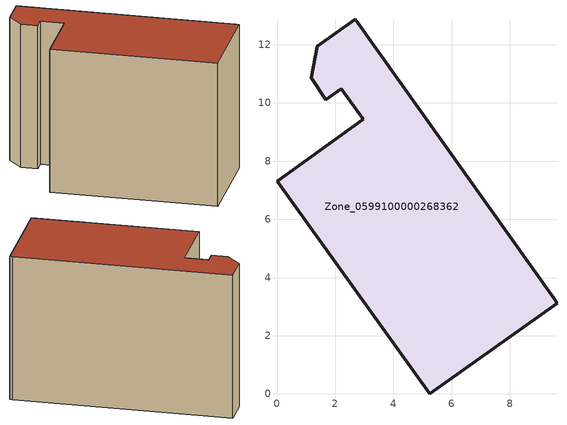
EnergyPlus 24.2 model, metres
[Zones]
Zone_0599100000268362
 floor ground (C_G): 5.25,0 0,7.31 2.97,9.43 2.21,10.48 1.68,10.11 1.17,10.86 1.39,11.95 2.69,12.88 9.53,3.27 9.62,3.12 z0
 wall outside (C_F): 9.53,3.27 2.69,12.88 1.39,11.95 1.17,10.86 1.68,10.11 2.21,10.48 2.97,9.43 0,7.31 5.25,0 9.62,3.12 9.53,3.27 z0:8.12
 roof outside (C_R): 9.62,3.12 9.53,3.27 2.69,12.88 1.39,11.95 1.17,10.86 1.68,10.11 2.21,10.48 2.97,9.43 0,7.31 5.25,0 z8.12
[BUILDING]
Pand.0599100000268362: North Axis=0; Terrain=City; Loads Convergence Tolerance Value=0.04; Temperature Convergence Tolerance Value=0.4; Solar Distribution=FullExterior; Maximum Number of Warmup Days=25; Minimum Number of Warmup Days=1
[Site:Location]
Rotterdam.The.Hague.AP_ZH_NLD Design_Conditions: Latitude=51.96; Longitude=4.45; Time Zone=1; Elevation=-4.5
[SITE:GROUNDTEMPERATURE:BUILDINGSURFACE]
18, 18, 18, 18, 18, 18, 18, 18, 18, 18, 18, 18
[MATERIAL] Thermal Absorptance=0.9; Solar Absorptance=0.7; Visible Absorptance=0.7
Name | Roughness | Thickness | Conductivity | Density | Specific Heat
G.TI.1975-1991 | MediumSmooth | 0.15 | 0.288461 | 540 | 1210
F.TI.1975-1991 | Rough | 0.3 | 0.230769 | 1920 | 840
R.TI.1975-1991 | MediumRough | 0.2 | 0.153846 | 1500 | 1000
[CONSTRUCTION]
C_G: G.TI.1975-1991
C_F: F.TI.1975-1991
C_R: R.TI.1975-1991
[ZONE]
Zone_0599100000268362: Type=1; Multiplier=1; Ceiling Height=Autocalculate; Volume=Autocalculate; Floor Area=autocalculate; Part of Total Floor Area=Yes
[ZONEINFILTRATION:DESIGNFLOWRATE]
Infil_Zone_0599100000268362: Zone or ZoneList or Space or SpaceList=Zone_0599100000268362; Schedule=AlwaysOn; Design Flow Rate Calculation Method=Flow/Area; Flow Rate per Floor Area=0.003; Constant Term Coefficient=1; Temperature Term Coefficient=0; Velocity Term Coefficient=0; Velocity Squared Term Coefficient=0
[HVACTEMPLATE:ZONE:IDEALLOADSAIRSYSTEM]
Zone_0599100000268362: Maximum Heating Supply Air Temperature=50; Minimum Cooling Supply Air Temperature=13; Maximum Heating Supply Air Humidity Ratio=0.0156; Minimum Cooling Supply Air Humidity Ratio=0.0077; Heating Limit=NoLimit; Cooling Limit=NoLimit; Dehumidification Control Type=ConstantSensibleHeatRatio; Cooling Sensible Heat Ratio=0.7; Dehumidification Setpoint=60; Humidification Control Type=None; Humidification Setpoint=30; Outdoor Air Method=None; Outdoor Air Flow Rate per Person=0.00944; Outdoor Air Flow Rate per Zone Floor Area=0; Outdoor Air Flow Rate per Zone=0; Demand Controlled Ventilation Type=None; Outdoor Air Economizer Type=NoEconomizer; Heat Recovery Type=None; Sensible Heat Recovery Effectiveness=0.7; Latent Heat Recovery Effectiveness=0.65
[ZONECONTROL:THERMOSTAT]
ThermostatControl_Zone_0599100000268362: Zone or ZoneList=Zone_0599100000268362; Control Type Schedule=DualSetpointControlType; Control 1=Thermostat_Zone_0599100000268362; Temperature Difference Between Cutout And Setpoint=0
[THERMOSTATSETPOINT:DUALSETPOINT]
Thermostat_Zone_0599100000268362: Heating Setpoint Temperature Schedule=HeatingSetpoint_Zone_0599100000268362; Cooling Setpoint Temperature Schedule=CoolingSetpoint_Zone_0599100000268362
[SCHEDULE:COMPACT]
HeatingSetpoint_Zone_0599100000268362: Through: 12/31, For: AllDays, Until: 24:00, 21
CoolingSetpoint_Zone_0599100000268362: Through: 12/31, For: AllDays, Until: 24:00, 24
DualSetpointControlType: Through: 12/31, For: AllDays, Until: 24:00, 4
AlwaysOn: Through: 12/31, For: AllDays, Until: 24:00, 1
